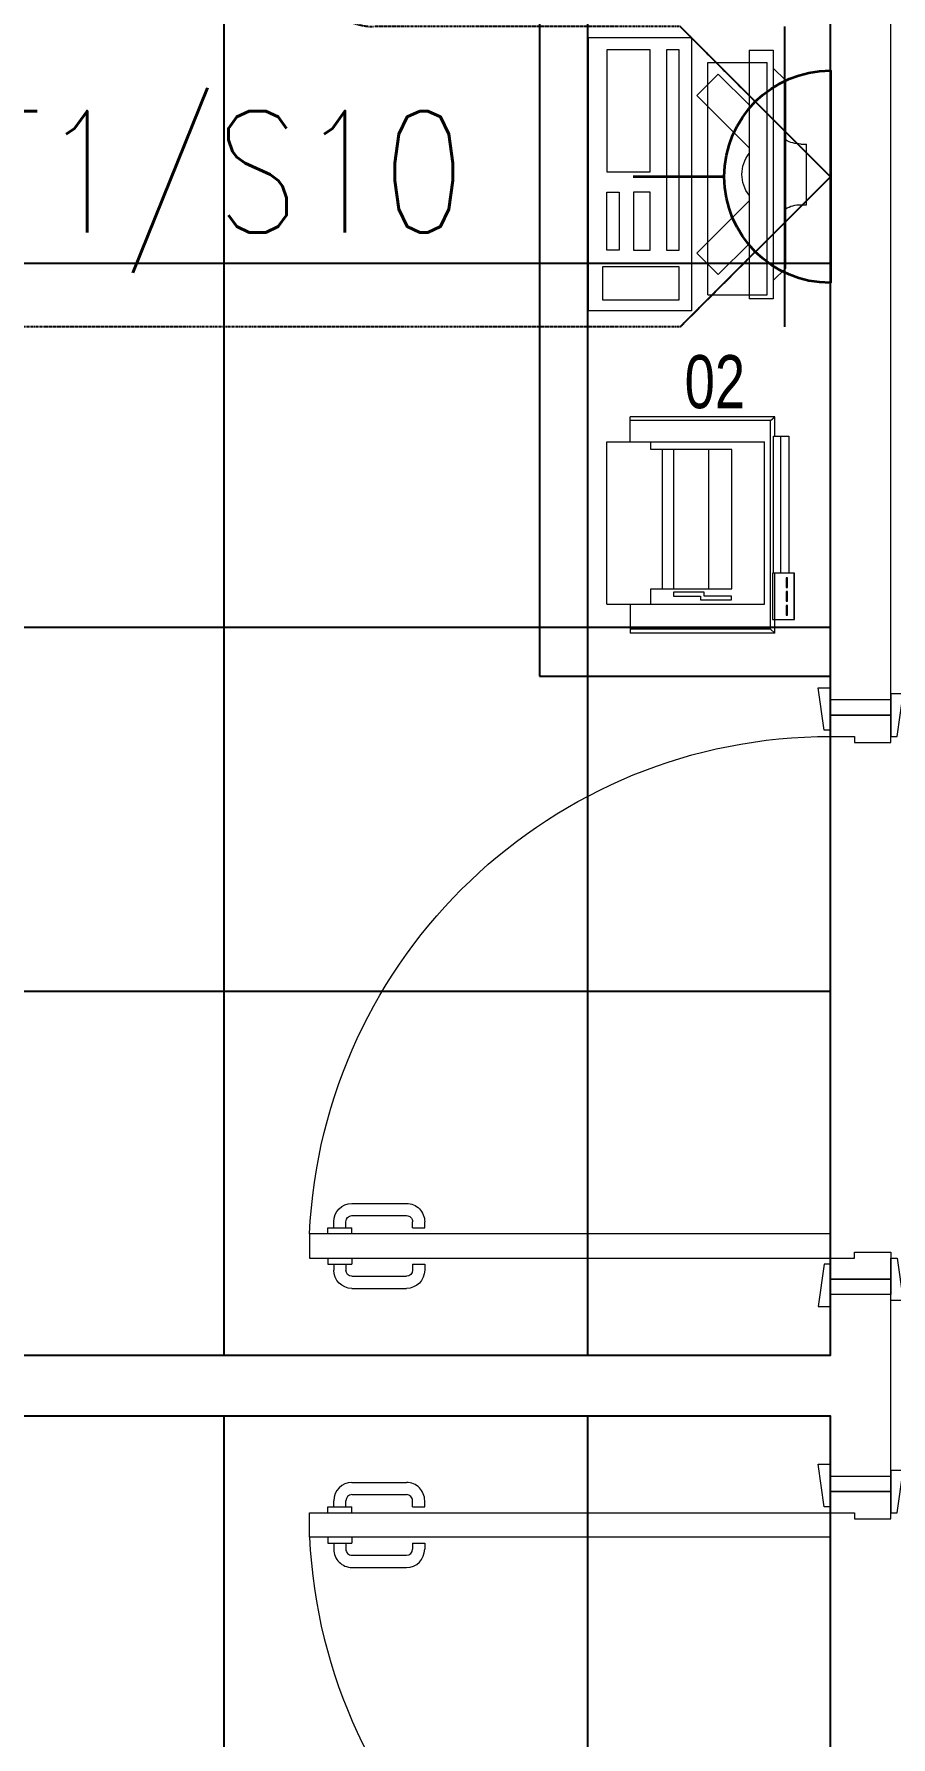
# Model space of a CAD drawing. Extents: x -12260 to 57327, y -29287 to 19916.
# Drawn here: x 21902 to 23316, y 4481 to 7288 of the extents above; entities that cross this region are included whole.
import ezdxf
from ezdxf import colors
from ezdxf.entities.mleader import LeaderData, LeaderLine
from ezdxf.enums import TextEntityAlignment as Align
from ezdxf.math import Vec2, Vec3

# ---------------------------------------------------------------- set-up
doc = ezdxf.new("R2010")
doc.units = 0
doc.header["$LTSCALE"] = 0.25
doc.linetypes.add('DASHDOT', pattern=[25.4, 12.7, -6.35, 0, -6.35])
doc.linetypes.add('HIDDEN', pattern=[9.525, 6.35, -3.175])
for name, color, linetype, lineweight in [('01-First Floor-FUR$0$72_EGR_EQP_TAG', 142, 'Continuous', 5), ('01-First Floor-FUR$0$LOADING', 253, 'Continuous', 5), ('01-First Floor-FUR$0$Walls', 251, 'Continuous', 5), ('01-First Floor-FUR$0$Wooden Joinery', 251, 'Continuous', 5), ('E-LITE-CIRC @ 100', 6, 'Continuous', 25), ('E-LITE-CLNG-CNDT', 6, 'DASHDOT', 35), ('E-LITE-EXIT-NUMB', 6, 'Continuous', 25), ('E-POWR-FLOR-CNDT', 6, 'HIDDEN', 25), ('E-POWR-WALL @ 100', 4, 'Continuous', 35)]:
    doc.layers.add(name, color=color, linetype=linetype, lineweight=lineweight)
doc.layers.add('01-First Floor-FUR$0$FALSE CEILING', color=251, linetype='Continuous')
doc.styles.add('01-First Floor-FUR$0$X3G_ENTITY_257CFD', font='swisscl.ttf', dxfattribs={"height": 200})
doc.styles.add('DC_SIMPLEX', font='SIMPLEX.shx', dxfattribs={"width": 0.7})

# ---------------------------------------------------------------- blocks, each defined once
blk = doc.blocks.new('01-First Floor-FUR$0$A$C72370EFE')
at = {"layer": '01-First Floor-FUR$0$Wooden Joinery'}
for p, q in [((-0.01, -0.04), (-0.02, -0.04)), ((-0.01, -0.03), (-0.01, -0.07)), ((0, -0.03), (-0.01, -0.03)), ((0.04, -0.03), (0.05, -0.03)), ((0.05, -0.03), (0.05, -0.07)), ((0.05, -0.04), (0.06, -0.04)), ((-0.05, -0.07), (-0.05, -0.16)), ((-0.03, -0.07), (-0.03, -0.16)), ((-0.01, -0.06), (-0.02, -0.06)), ((0, -0.07), (-0.01, -0.07)), ((0.04, -0.07), (0.05, -0.07)), ((0.05, -0.06), (0.06, -0.06)), ((0.07, -0.07), (0.07, -0.16)), ((0.09, -0.07), (0.09, -0.16)), ((-0.01, -0.17), (-0.02, -0.17)), ((-0.01, -0.19), (-0.02, -0.19)), ((-0.01, -0.17), (-0.01, -0.19)), ((0.05, -0.17), (0.06, -0.17)), ((0.05, -0.17), (0.05, -0.19)), ((0.05, -0.19), (0.06, -0.19))]:
    blk.add_line(p, q, dxfattribs=at)
for centre, radius, start, end in [((-0.02, -0.07), 0.03, 90, 180), ((0.06, -0.07), 0.03, 0, 90), ((-0.02, -0.07), 0.01, 90, 180), ((0.06, -0.07), 0.01, 0, 90), ((-0.02, -0.16), 0.03, 180, 270), ((-0.02, -0.16), 0.01, 180, 270), ((0.06, -0.16), 0.01, 270, 0), ((0.06, -0.16), 0.03, 270, 0)]:
    blk.add_arc(centre, radius, start, end, dxfattribs=at)
blk = doc.blocks.new('01-First Floor-FUR$0$A$C5DAD61B4')
at = {"layer": '01-First Floor-FUR$0$Wooden Joinery'}
for points in [[(80, 959.1), (80, 969.1), (10, 979.1), (10, 959.1)], [(940, 959.1), (940, 969.1), (1010, 979.1), (1010, 959.1)], [(70, 859.1), (70, 849.1), (0, 839.1), (0, 859.1)], [(120, 859.1), (120, 0), (80, 0), (80, 859.1)], [(950, 859.1), (950, 849.1), (1020, 839.1), (1020, 859.1)]]:
    blk.add_lwpolyline(points, close=True, dxfattribs=at)
for points in [[(45, 859.1), (45, 959.1), (20, 959.1), (20, 859.1), (45, 859.1)], [(45, 859.1), (80, 859.1), (80, 899.1), (90, 899.1), (90, 959.1), (45, 959.1), (45, 859.1)], [(975, 859.1), (940, 859.1), (940, 899.1), (930, 899.1), (930, 959.1), (975, 959.1), (975, 859.1)], [(975, 859.1), (975, 959.1), (1000, 959.1), (1000, 859.1), (975, 859.1)]]:
    blk.add_lwpolyline(points, dxfattribs=at)
blk.add_arc((80, 859.1), 860, 272.666, 0, dxfattribs=at)
at = {"layer": '01-First Floor-FUR$0$Wooden Joinery', "xscale": 999.9999999998854, "yscale": 999.9999999998854, "zscale": 999.9999999998854, "rotation": 180}
blk.add_blockref('01-First Floor-FUR$0$A$C72370EFE', (120, 0), dxfattribs=at)
blk = doc.blocks.new('01-First Floor-FUR$0$ITCWLS1-P')
at = {"layer": '01-First Floor-FUR$0$LOADING'}
for p, q in [((-0.17, 0.45), (-0.17, 0)), ((-0.17, 0.45), (0, 0.45)), ((0, 0.45), (0, 0)), ((-0.2651, 0.43, 0), (-0.3051, 0.43, 0)), ((-0.3051, 0.43, 0), (-0.3051, 0.02, 0)), ((-0.2651, 0.43, 0), (-0.2651, 0.02, 0)), ((-0.1496, 0.4305), (-0.1291, 0.4305)), ((-0.1291, 0.4305), (-0.1291, 0.4089)), ((-0.3251, 0.38, 0), (-0.3051, 0.4, 0)), ((-0.197, 0.4094), (-0.295, 0.4094)), ((-0.295, 0.0264), (-0.295, 0.4094)), ((-0.197, 0.0264), (-0.197, 0.4094)), ((-0.3251, 0.38, 0), (-0.3251, 0.07, 0)), ((-0.3503, 0.275), (-0.3596, 0.275)), ((-0.3596, 0.175), (-0.3596, 0.275)), ((-0.3503, 0.175), (-0.3596, 0.175)), ((-0.3251, 0.07, 0), (-0.3051, 0.05, 0)), ((-0.3051, 0.02, 0), (-0.2651, 0.02, 0)), ((-0.197, 0.0264), (-0.295, 0.0264)), ((-0.17, 0), (0, 0))]:
    blk.add_line(p, q, dxfattribs=at)
at = {"layer": '01-First Floor-FUR$0$LOADING', "extrusion": (2.48281e-10, 3.18408e-10, -1)}
for p, q in [((-0.2651, 0.3395), (-0.2144, 0.3902)), ((-0.1791, 0.3548), (-0.2144, 0.3902)), ((-0.2651, 0.2688), (-0.1791, 0.3548))]:
    blk.add_line(p, q, dxfattribs=at)
at = {"layer": '01-First Floor-FUR$0$LOADING', "extrusion": (2.48281e-10, -3.18408e-10, -1)}
for p, q in [((-0.2651, 0.1812), (-0.1791, 0.0952)), ((-0.2651, 0.1105), (-0.2144, 0.0598)), ((-0.1791, 0.0952), (-0.2144, 0.0598))]:
    blk.add_line(p, q, dxfattribs=at)
at = {"layer": '01-First Floor-FUR$0$LOADING'}
for points in [[(-0.1291, 0.4089), (-0.1291, 0.1), (-0.1496, 0.1), (-0.1496, 0.4305)], [(-0.1496, 0.1), (-0.1496, 0.1), (-0.1496, 0.1), (-0.1496, 0.1), (-0.1496, 0.1), (-0.1496, 0.1), (-0.1496, 0.1), (-0.1496, 0.1), (-0.1496, 0.1)], [(-0.1496, 0.1), (-0.1496, 0.1), (-0.1496, 0.1), (-0.1496, 0.1), (-0.1496, 0.1), (-0.1496, 0.1), (-0.1496, 0.1), (-0.1496, 0.1), (-0.1496, 0.1), (-0.1496, 0.1), (-0.1496, 0.1), (-0.1496, 0.1), (-0.1496, 0.1), (-0.1496, 0.1), (-0.1496, 0.1), (-0.1496, 0.1), (-0.1496, 0.1), (-0.1496, 0.1)], [(-0.1496, 0.1), (-0.1496, 0.1), (-0.1496, 0.1), (-0.1496, 0.1), (-0.1496, 0.1), (-0.1496, 0.1), (-0.1496, 0.1), (-0.1496, 0.1), (-0.1496, 0.1), (-0.1496, 0.1)], [(-0.1496, 0.1), (-0.1496, 0.1), (-0.1496, 0.1), (-0.1496, 0.1), (-0.1496, 0.1), (-0.1496, 0.1), (-0.1496, 0.1)], [(-0.1496, 0.1), (-0.1496, 0.1), (-0.1496, 0.1), (-0.1496, 0.1), (-0.1496, 0.1), (-0.1496, 0.1), (-0.1496, 0.1), (-0.1496, 0.1), (-0.1496, 0.1), (-0.1496, 0.1)], [(-0.1496, 0.1), (-0.1496, 0.1), (-0.1496, 0.1), (-0.1496, 0.1), (-0.1496, 0.1), (-0.1496, 0.1), (-0.1496, 0.1), (-0.1496, 0.1), (-0.1496, 0.1), (-0.1496, 0.1), (-0.1496, 0.1), (-0.1496, 0.1), (-0.1496, 0.1), (-0.1496, 0.1), (-0.1496, 0.1)], [(-0.1496, 0.1), (-0.1496, 0.1), (-0.1496, 0.1), (-0.1496, 0.1), (-0.1496, 0.1), (-0.1496, 0.1), (-0.1496, 0.1), (-0.1496, 0.1), (-0.1496, 0.1), (-0.1496, 0.1)], [(-0.1496, 0.1), (-0.1496, 0.1), (-0.1496, 0.1), (-0.1496, 0.1), (-0.1496, 0.1), (-0.1496, 0.1), (-0.1496, 0.1), (-0.1496, 0.1), (-0.1496, 0.1), (-0.1496, 0.1)], [(-0.1496, 0.1), (-0.1496, 0.1), (-0.1496, 0.1), (-0.1496, 0.1), (-0.1496, 0.1), (-0.1496, 0.1), (-0.1496, 0.1), (-0.1496, 0.1), (-0.1496, 0.1), (-0.1496, 0.1), (-0.1496, 0.1), (-0.1496, 0.1), (-0.1496, 0.1), (-0.1496, 0.1), (-0.1496, 0.1), (-0.1496, 0.1), (-0.1496, 0.1), (-0.1496, 0.1), (-0.1496, 0.1), (-0.1496, 0.1), (-0.1496, 0.1), (-0.1496, 0.1), (-0.1496, 0.1), (-0.1496, 0.1), (-0.1496, 0.1), (-0.1496, 0.1), (-0.1496, 0.1), (-0.1496, 0.1), (-0.1496, 0.1), (-0.1496, 0.1), (-0.1496, 0.1), (-0.1496, 0.1), (-0.1496, 0.1), (-0.1496, 0.1), (-0.1496, 0.1), (-0.1496, 0.1), (-0.1496, 0.1), (-0.1496, 0.1), (-0.1496, 0.1), (-0.1496, 0.1), (-0.1496, 0.1), (-0.1496, 0.1), (-0.1496, 0.1), (-0.1496, 0.1), (-0.1496, 0.1), (-0.1496, 0.1), (-0.1496, 0.1), (-0.1496, 0.1), (-0.1496, 0.1), (-0.1496, 0.1), (-0.1496, 0.1), (-0.1496, 0.1), (-0.1496, 0.1), (-0.1496, 0.1)], [(-0.1496, 0.1), (-0.1496, 0.1), (-0.1496, 0.1), (-0.1496, 0.1), (-0.1496, 0.1), (-0.1496, 0.1), (-0.1496, 0.1), (-0.1496, 0.1), (-0.1496, 0.1), (-0.1496, 0.1), (-0.1496, 0.1), (-0.1496, 0.1), (-0.1496, 0.1), (-0.1496, 0.1), (-0.1496, 0.1), (-0.1496, 0.1), (-0.1496, 0.1), (-0.1496, 0.1), (-0.1496, 0.1), (-0.1496, 0.1), (-0.1496, 0.1), (-0.1496, 0.1), (-0.1496, 0.1), (-0.1496, 0.1), (-0.1496, 0.1), (-0.1496, 0.1), (-0.1496, 0.1), (-0.1496, 0.1), (-0.1496, 0.1), (-0.1496, 0.1), (-0.1496, 0.1), (-0.1496, 0.1), (-0.1496, 0.1), (-0.1496, 0.1), (-0.1496, 0.1), (-0.1496, 0.1), (-0.1496, 0.1), (-0.1496, 0.1), (-0.1496, 0.1), (-0.1496, 0.1), (-0.1496, 0.1), (-0.1496, 0.1), (-0.1496, 0.1), (-0.1496, 0.1), (-0.1496, 0.1), (-0.1496, 0.1), (-0.1496, 0.1), (-0.1496, 0.1), (-0.1496, 0.1), (-0.1496, 0.1), (-0.1496, 0.1), (-0.1496, 0.1), (-0.1496, 0.1), (-0.1496, 0.1), (-0.1496, 0.1), (-0.1496, 0.1), (-0.1496, 0.1), (-0.1496, 0.1), (-0.1496, 0.1), (-0.1496, 0.1), (-0.1496, 0.1), (-0.1496, 0.1), (-0.1496, 0.1), (-0.1496, 0.1), (-0.1496, 0.1), (-0.1496, 0.1), (-0.1496, 0.1), (-0.1496, 0.1), (-0.1496, 0.1), (-0.1496, 0.1), (-0.1496, 0.1), (-0.1496, 0.1), (-0.1496, 0.1), (-0.1496, 0.1), (-0.1496, 0.1), (-0.1496, 0.1), (-0.1496, 0.1), (-0.1496, 0.1), (-0.1496, 0.1), (-0.1496, 0.1), (-0.1496, 0.1), (-0.1496, 0.1), (-0.1496, 0.1), (-0.1496, 0.1), (-0.1496, 0.1), (-0.1496, 0.1), (-0.1496, 0.1), (-0.1496, 0.1), (-0.1496, 0.1)], [(-0.1496, 0.1), (-0.1496, 0.1), (-0.1496, 0.1), (-0.1496, 0.1), (-0.1496, 0.1), (-0.1496, 0.1), (-0.1496, 0.1), (-0.1496, 0.1), (-0.1496, 0.1), (-0.1496, 0.1), (-0.1496, 0.1), (-0.1496, 0.1)], [(-0.1496, 0.1), (-0.1496, 0.1), (-0.1496, 0.1), (-0.1496, 0.1), (-0.1496, 0.1), (-0.1496, 0.1), (-0.1496, 0.1)], [(-0.1496, 0.1), (-0.1496, 0.1), (-0.1496, 0.1), (-0.1496, 0.1), (-0.1496, 0.1), (-0.1496, 0.1), (-0.1496, 0.1), (-0.1496, 0.1), (-0.1496, 0.1), (-0.1496, 0.1), (-0.1496, 0.1), (-0.1496, 0.1), (-0.1496, 0.1), (-0.1496, 0.1), (-0.1496, 0.1), (-0.1496, 0.1), (-0.1496, 0.1)], [(-0.1496, 0.1), (-0.1496, 0.1), (-0.1496, 0.1), (-0.1496, 0.1), (-0.1496, 0.1), (-0.1496, 0.1), (-0.1496, 0.1), (-0.1496, 0.1), (-0.1496, 0.1), (-0.1496, 0.1), (-0.1496, 0.1), (-0.1496, 0.1), (-0.1496, 0.1), (-0.1496, 0.1), (-0.1496, 0.1), (-0.1496, 0.1), (-0.1496, 0.1), (-0.1496, 0.1), (-0.1496, 0.1), (-0.1496, 0.1), (-0.1496, 0.1), (-0.1496, 0.1), (-0.1496, 0.1), (-0.1496, 0.1), (-0.1496, 0.1), (-0.1496, 0.1), (-0.1496, 0.1), (-0.1496, 0.1), (-0.1496, 0.1), (-0.1496, 0.1), (-0.1496, 0.1), (-0.1496, 0.1), (-0.1496, 0.1), (-0.1496, 0.1), (-0.1496, 0.1), (-0.1496, 0.1), (-0.1496, 0.1), (-0.1496, 0.1), (-0.1496, 0.1), (-0.1496, 0.1), (-0.1496, 0.1), (-0.1496, 0.1), (-0.1496, 0.1), (-0.1496, 0.1), (-0.1496, 0.1), (-0.1496, 0.1), (-0.1496, 0.1), (-0.1496, 0.1), (-0.1496, 0.1), (-0.1496, 0.1), (-0.1496, 0.1), (-0.1496, 0.1), (-0.1496, 0.1), (-0.1496, 0.1), (-0.1496, 0.1), (-0.1496, 0.1), (-0.1496, 0.1), (-0.1496, 0.1), (-0.1496, 0.1), (-0.1496, 0.1), (-0.1496, 0.1), (-0.1496, 0.1), (-0.1496, 0.1), (-0.1496, 0.1), (-0.1496, 0.1), (-0.1496, 0.1), (-0.1496, 0.1), (-0.1496, 0.1), (-0.1496, 0.1), (-0.1496, 0.1), (-0.1496, 0.1), (-0.1496, 0.1), (-0.1496, 0.1), (-0.1496, 0.1), (-0.1496, 0.1), (-0.1496, 0.1), (-0.1496, 0.1), (-0.1496, 0.1), (-0.1496, 0.1), (-0.1496, 0.1), (-0.1496, 0.1), (-0.1496, 0.1), (-0.1496, 0.1), (-0.1496, 0.1), (-0.1496, 0.1), (-0.1496, 0.1), (-0.1496, 0.1), (-0.1496, 0.1), (-0.1496, 0.1), (-0.1496, 0.1), (-0.1496, 0.1), (-0.1496, 0.1), (-0.1496, 0.1), (-0.1496, 0.1), (-0.1496, 0.1), (-0.1496, 0.1), (-0.1496, 0.1), (-0.1496, 0.1), (-0.1496, 0.1), (-0.1496, 0.1), (-0.1496, 0.1), (-0.1496, 0.1), (-0.1496, 0.1), (-0.1496, 0.1), (-0.1496, 0.1), (-0.1496, 0.1), (-0.1496, 0.1), (-0.1496, 0.1), (-0.1496, 0.1), (-0.1496, 0.1), (-0.1496, 0.1)], [(-0.1496, 0.1), (-0.1496, 0.1), (-0.1496, 0.1), (-0.1496, 0.1), (-0.1496, 0.1), (-0.1496, 0.1), (-0.1496, 0.1), (-0.1496, 0.1)]]:
    blk.add_lwpolyline(points, dxfattribs=at)
for points in [[(-0.1019, 0.4305), (-0.0304, 0.4305), (-0.0304, 0.2294), (-0.1019, 0.2294)], [(-0.1019, 0.1954), (-0.0747, 0.1954), (-0.0747, 0.1), (-0.1019, 0.1)], [(-0.0304, 0.1954), (-0.0508, 0.1954), (-0.0508, 0.1), (-0.0304, 0.1)], [(-0.1496, 0.1), (-0.1496, 0.1), (-0.1496, 0.1), (-0.1496, 0.1), (-0.1496, 0.1), (-0.1496, 0.1), (-0.1496, 0.1), (-0.1496, 0.1), (-0.1496, 0.1), (-0.1496, 0.1), (-0.1496, 0.1), (-0.1496, 0.1), (-0.1496, 0.1), (-0.1496, 0.1), (-0.1496, 0.1), (-0.1496, 0.1), (-0.1496, 0.1), (-0.1496, 0.1), (-0.1496, 0.1), (-0.1496, 0.1), (-0.1496, 0.1), (-0.1496, 0.1), (-0.1496, 0.1), (-0.1496, 0.1), (-0.1496, 0.1), (-0.1496, 0.1), (-0.1496, 0.1), (-0.1496, 0.1), (-0.1496, 0.1), (-0.1496, 0.1), (-0.1496, 0.1), (-0.1496, 0.1), (-0.1496, 0.1), (-0.1496, 0.1), (-0.1496, 0.1), (-0.1496, 0.1), (-0.1496, 0.1), (-0.1496, 0.1), (-0.1496, 0.1), (-0.1496, 0.1), (-0.1496, 0.1), (-0.1496, 0.1), (-0.1496, 0.1), (-0.1496, 0.1), (-0.1496, 0.1), (-0.1496, 0.1), (-0.1496, 0.1), (-0.1496, 0.1), (-0.1496, 0.1), (-0.1496, 0.1), (-0.1496, 0.1), (-0.1496, 0.1), (-0.1496, 0.1), (-0.1496, 0.1), (-0.1496, 0.1), (-0.1496, 0.1), (-0.1496, 0.1), (-0.1496, 0.1), (-0.1496, 0.1), (-0.1496, 0.1), (-0.1496, 0.1), (-0.1496, 0.1), (-0.1496, 0.1), (-0.1496, 0.1), (-0.1496, 0.1), (-0.1496, 0.1), (-0.1496, 0.1), (-0.1496, 0.1), (-0.1496, 0.1), (-0.1496, 0.1), (-0.1496, 0.1), (-0.1496, 0.1), (-0.1496, 0.1), (-0.1496, 0.1), (-0.1496, 0.1), (-0.1496, 0.1), (-0.1496, 0.1), (-0.1496, 0.1), (-0.1496, 0.1), (-0.1496, 0.1), (-0.1496, 0.1), (-0.1496, 0.1), (-0.1496, 0.1), (-0.1496, 0.1), (-0.1496, 0.1), (-0.1496, 0.1), (-0.1496, 0.1), (-0.1496, 0.1), (-0.1496, 0.1), (-0.1496, 0.1), (-0.1496, 0.1), (-0.1496, 0.1), (-0.1496, 0.1), (-0.1496, 0.1), (-0.1496, 0.1), (-0.1496, 0.1), (-0.1496, 0.1), (-0.1496, 0.1), (-0.1496, 0.1), (-0.1496, 0.1), (-0.1496, 0.1), (-0.1496, 0.1), (-0.1496, 0.1), (-0.1496, 0.1), (-0.1496, 0.1), (-0.1496, 0.1), (-0.1496, 0.1), (-0.1496, 0.1), (-0.1496, 0.1), (-0.1496, 0.1), (-0.1496, 0.1), (-0.1496, 0.1), (-0.1496, 0.1), (-0.1496, 0.1), (-0.1496, 0.1), (-0.1496, 0.1), (-0.1496, 0.1), (-0.1496, 0.1), (-0.1496, 0.1), (-0.1496, 0.1), (-0.1496, 0.1), (-0.1496, 0.1), (-0.1496, 0.1), (-0.1496, 0.1), (-0.1496, 0.1), (-0.1496, 0.1), (-0.1496, 0.1), (-0.1496, 0.1), (-0.1496, 0.1), (-0.1496, 0.1), (-0.1496, 0.1), (-0.1496, 0.1), (-0.1496, 0.1), (-0.1496, 0.1), (-0.1496, 0.1), (-0.1496, 0.1), (-0.1496, 0.1), (-0.1496, 0.1), (-0.1496, 0.1), (-0.1496, 0.1), (-0.1496, 0.1), (-0.1496, 0.1), (-0.1496, 0.1), (-0.1496, 0.1), (-0.1496, 0.1), (-0.1496, 0.1), (-0.1496, 0.1), (-0.1496, 0.1), (-0.1496, 0.1), (-0.1496, 0.1), (-0.1496, 0.1), (-0.1496, 0.1), (-0.1496, 0.1), (-0.1496, 0.1), (-0.1496, 0.1), (-0.1496, 0.1), (-0.1496, 0.1), (-0.1496, 0.1), (-0.1496, 0.1), (-0.1496, 0.1), (-0.1496, 0.1), (-0.1496, 0.1), (-0.1496, 0.1), (-0.1496, 0.1), (-0.1496, 0.1), (-0.1496, 0.1), (-0.1496, 0.1), (-0.1496, 0.1), (-0.1496, 0.1), (-0.1496, 0.1), (-0.1496, 0.1), (-0.1496, 0.1), (-0.1496, 0.1), (-0.1496, 0.1), (-0.1496, 0.1), (-0.1496, 0.1), (-0.1496, 0.1), (-0.1496, 0.1), (-0.1496, 0.1), (-0.1496, 0.1), (-0.1496, 0.1), (-0.1496, 0.1), (-0.1496, 0.1), (-0.1496, 0.1), (-0.1496, 0.1), (-0.1496, 0.1), (-0.1496, 0.1), (-0.1496, 0.1), (-0.1496, 0.1), (-0.1496, 0.1), (-0.1496, 0.1), (-0.1496, 0.1), (-0.1496, 0.1), (-0.1496, 0.1), (-0.1496, 0.1), (-0.1496, 0.1), (-0.1496, 0.1), (-0.1496, 0.1), (-0.1496, 0.1), (-0.1496, 0.1), (-0.1496, 0.1), (-0.1496, 0.1), (-0.1496, 0.1), (-0.1496, 0.1), (-0.1496, 0.1), (-0.1496, 0.1), (-0.1496, 0.1), (-0.1496, 0.1), (-0.1496, 0.1), (-0.1496, 0.1), (-0.1496, 0.1), (-0.1496, 0.1), (-0.1496, 0.1), (-0.1496, 0.1), (-0.1496, 0.1), (-0.1496, 0.1), (-0.1496, 0.1), (-0.1496, 0.1), (-0.1496, 0.1), (-0.1496, 0.1), (-0.1496, 0.1), (-0.1496, 0.1), (-0.1496, 0.1), (-0.1496, 0.1), (-0.1496, 0.1), (-0.1496, 0.1), (-0.1496, 0.1), (-0.1496, 0.1), (-0.1496, 0.1), (-0.1496, 0.1), (-0.1496, 0.1), (-0.1496, 0.1), (-0.1496, 0.1), (-0.1496, 0.1), (-0.1496, 0.1), (-0.1496, 0.1), (-0.1496, 0.1), (-0.1496, 0.1), (-0.1496, 0.1), (-0.1496, 0.1), (-0.1496, 0.1), (-0.1496, 0.1), (-0.1496, 0.1), (-0.1496, 0.1), (-0.1496, 0.1), (-0.1496, 0.1), (-0.1496, 0.1), (-0.1496, 0.1), (-0.1496, 0.1), (-0.1496, 0.1), (-0.1496, 0.1), (-0.1496, 0.1), (-0.1496, 0.1), (-0.1496, 0.1), (-0.1496, 0.1), (-0.1496, 0.1), (-0.1496, 0.1), (-0.1496, 0.1), (-0.1496, 0.1), (-0.1496, 0.1), (-0.1496, 0.1), (-0.1496, 0.1), (-0.1496, 0.1), (-0.1496, 0.1), (-0.1496, 0.1), (-0.1496, 0.1), (-0.1496, 0.1), (-0.1496, 0.1), (-0.1496, 0.1), (-0.1496, 0.1), (-0.1496, 0.1), (-0.1496, 0.1), (-0.1496, 0.1), (-0.1496, 0.1), (-0.1496, 0.1), (-0.1496, 0.1), (-0.1496, 0.1)], [(-0.1496, 0.1), (-0.1496, 0.1), (-0.1496, 0.1), (-0.1496, 0.1), (-0.1496, 0.1), (-0.1496, 0.1), (-0.1496, 0.1), (-0.1496, 0.1), (-0.1496, 0.1), (-0.1496, 0.1), (-0.1496, 0.1), (-0.1496, 0.1), (-0.1496, 0.1), (-0.1496, 0.1), (-0.1496, 0.1), (-0.1496, 0.1), (-0.1496, 0.1), (-0.1496, 0.1), (-0.1496, 0.1), (-0.1496, 0.1), (-0.1496, 0.1), (-0.1496, 0.1), (-0.1496, 0.1), (-0.1496, 0.1), (-0.1496, 0.1), (-0.1496, 0.1), (-0.1496, 0.1), (-0.1496, 0.1), (-0.1496, 0.1), (-0.1496, 0.1), (-0.1496, 0.1), (-0.1496, 0.1), (-0.1496, 0.1), (-0.1496, 0.1), (-0.1496, 0.1), (-0.1496, 0.1), (-0.1496, 0.1), (-0.1496, 0.1), (-0.1496, 0.1), (-0.1496, 0.1), (-0.1496, 0.1), (-0.1496, 0.1), (-0.1496, 0.1), (-0.1496, 0.1), (-0.1496, 0.1), (-0.1496, 0.1), (-0.1496, 0.1), (-0.1496, 0.1), (-0.1496, 0.1), (-0.1496, 0.1), (-0.1496, 0.1), (-0.1496, 0.1), (-0.1496, 0.1), (-0.1496, 0.1), (-0.1496, 0.1), (-0.1496, 0.1), (-0.1496, 0.1), (-0.1496, 0.1), (-0.1496, 0.1), (-0.1496, 0.1), (-0.1496, 0.1), (-0.1496, 0.1), (-0.1496, 0.1), (-0.1496, 0.1), (-0.1496, 0.1), (-0.1496, 0.1), (-0.1496, 0.1), (-0.1496, 0.1), (-0.1496, 0.1), (-0.1496, 0.1), (-0.1496, 0.1), (-0.1496, 0.1), (-0.1496, 0.1), (-0.1496, 0.1), (-0.1496, 0.1), (-0.1496, 0.1), (-0.1496, 0.1), (-0.1496, 0.1), (-0.1496, 0.1), (-0.1496, 0.1), (-0.1496, 0.1), (-0.1496, 0.1), (-0.1496, 0.1), (-0.1496, 0.1), (-0.1496, 0.1), (-0.1496, 0.1), (-0.1496, 0.1), (-0.1496, 0.1), (-0.1496, 0.1), (-0.1496, 0.1), (-0.1496, 0.1), (-0.1496, 0.1), (-0.1496, 0.1), (-0.1496, 0.1), (-0.1496, 0.1), (-0.1496, 0.1), (-0.1496, 0.1), (-0.1496, 0.1), (-0.1496, 0.1), (-0.1496, 0.1), (-0.1496, 0.1), (-0.1496, 0.1), (-0.1496, 0.1), (-0.1496, 0.1), (-0.1496, 0.1), (-0.1496, 0.1), (-0.1496, 0.1), (-0.1496, 0.1), (-0.1496, 0.1), (-0.1496, 0.1), (-0.1496, 0.1), (-0.1496, 0.1), (-0.1496, 0.1), (-0.1496, 0.1), (-0.1496, 0.1), (-0.1496, 0.1), (-0.1496, 0.1), (-0.1496, 0.1), (-0.1496, 0.1), (-0.1496, 0.1), (-0.1496, 0.1), (-0.1496, 0.1), (-0.1496, 0.1), (-0.1496, 0.1), (-0.1496, 0.1), (-0.1496, 0.1), (-0.1496, 0.1), (-0.1496, 0.1), (-0.1496, 0.1), (-0.1496, 0.1), (-0.1496, 0.1), (-0.1496, 0.1), (-0.1496, 0.1), (-0.1496, 0.1), (-0.1496, 0.1), (-0.1496, 0.1), (-0.1496, 0.1), (-0.1496, 0.1), (-0.1496, 0.1), (-0.1496, 0.1), (-0.1496, 0.1), (-0.1496, 0.1), (-0.1496, 0.1), (-0.1496, 0.1), (-0.1496, 0.1), (-0.1496, 0.1), (-0.1496, 0.1), (-0.1496, 0.1), (-0.1496, 0.1), (-0.1496, 0.1), (-0.1496, 0.1), (-0.1496, 0.1), (-0.1496, 0.1), (-0.1496, 0.1), (-0.1496, 0.1), (-0.1496, 0.1), (-0.1496, 0.1), (-0.1496, 0.1), (-0.1496, 0.1), (-0.1496, 0.1), (-0.1496, 0.1), (-0.1496, 0.1), (-0.1496, 0.1), (-0.1496, 0.1), (-0.1496, 0.1), (-0.1496, 0.1), (-0.1496, 0.1), (-0.1496, 0.1), (-0.1496, 0.1), (-0.1496, 0.1), (-0.1496, 0.1), (-0.1496, 0.1), (-0.1496, 0.1), (-0.1496, 0.1), (-0.1496, 0.1), (-0.1496, 0.1), (-0.1496, 0.1), (-0.1496, 0.1), (-0.1496, 0.1), (-0.1496, 0.1), (-0.1496, 0.1), (-0.1496, 0.1), (-0.1496, 0.1), (-0.1496, 0.1), (-0.1496, 0.1), (-0.1496, 0.1), (-0.1496, 0.1), (-0.1496, 0.1), (-0.1496, 0.1), (-0.1496, 0.1), (-0.1496, 0.1), (-0.1496, 0.1), (-0.1496, 0.1), (-0.1496, 0.1), (-0.1496, 0.1), (-0.1496, 0.1), (-0.1496, 0.1), (-0.1496, 0.1), (-0.1496, 0.1), (-0.1496, 0.1), (-0.1496, 0.1), (-0.1496, 0.1), (-0.1496, 0.1), (-0.1496, 0.1), (-0.1496, 0.1), (-0.1496, 0.1), (-0.1496, 0.1), (-0.1496, 0.1), (-0.1496, 0.1), (-0.1496, 0.1), (-0.1496, 0.1), (-0.1496, 0.1), (-0.1496, 0.1), (-0.1496, 0.1)], [(-0.1496, 0.1), (-0.1496, 0.1), (-0.1496, 0.1), (-0.1496, 0.1), (-0.1496, 0.1), (-0.1496, 0.1), (-0.1496, 0.1), (-0.1496, 0.1), (-0.1496, 0.1), (-0.1496, 0.1), (-0.1496, 0.1), (-0.1496, 0.1), (-0.1496, 0.1), (-0.1496, 0.1), (-0.1496, 0.1), (-0.1496, 0.1), (-0.1496, 0.1), (-0.1496, 0.1), (-0.1496, 0.1), (-0.1496, 0.1), (-0.1496, 0.1), (-0.1496, 0.1), (-0.1496, 0.1), (-0.1496, 0.1), (-0.1496, 0.1), (-0.1496, 0.1), (-0.1496, 0.1), (-0.1496, 0.1), (-0.1496, 0.1), (-0.1496, 0.1), (-0.1496, 0.1), (-0.1496, 0.1), (-0.1496, 0.1), (-0.1496, 0.1), (-0.1496, 0.1), (-0.1496, 0.1), (-0.1496, 0.1), (-0.1496, 0.1), (-0.1496, 0.1), (-0.1496, 0.1), (-0.1496, 0.1), (-0.1496, 0.1), (-0.1496, 0.1), (-0.1496, 0.1), (-0.1496, 0.1), (-0.1496, 0.1), (-0.1496, 0.1), (-0.1496, 0.1), (-0.1496, 0.1), (-0.1496, 0.1), (-0.1496, 0.1), (-0.1496, 0.1), (-0.1496, 0.1), (-0.1496, 0.1), (-0.1496, 0.1), (-0.1496, 0.1), (-0.1496, 0.1), (-0.1496, 0.1), (-0.1496, 0.1), (-0.1496, 0.1), (-0.1496, 0.1), (-0.1496, 0.1), (-0.1496, 0.1), (-0.1496, 0.1), (-0.1496, 0.1), (-0.1496, 0.1), (-0.1496, 0.1), (-0.1496, 0.1), (-0.1496, 0.1), (-0.1496, 0.1), (-0.1496, 0.1), (-0.1496, 0.1), (-0.1496, 0.1), (-0.1496, 0.1), (-0.1496, 0.1), (-0.1496, 0.1), (-0.1496, 0.1), (-0.1496, 0.1), (-0.1496, 0.1), (-0.1496, 0.1), (-0.1496, 0.1), (-0.1496, 0.1), (-0.1496, 0.1), (-0.1496, 0.1), (-0.1496, 0.1), (-0.1496, 0.1), (-0.1496, 0.1), (-0.1496, 0.1), (-0.1496, 0.1), (-0.1496, 0.1), (-0.1496, 0.1), (-0.1496, 0.1), (-0.1496, 0.1), (-0.1496, 0.1), (-0.1496, 0.1), (-0.1496, 0.1), (-0.1496, 0.1), (-0.1496, 0.1), (-0.1496, 0.1), (-0.1496, 0.1), (-0.1496, 0.1), (-0.1496, 0.1), (-0.1496, 0.1), (-0.1496, 0.1), (-0.1496, 0.1), (-0.1496, 0.1), (-0.1496, 0.1), (-0.1496, 0.1), (-0.1496, 0.1), (-0.1496, 0.1), (-0.1496, 0.1), (-0.1496, 0.1), (-0.1496, 0.1), (-0.1496, 0.1), (-0.1496, 0.1), (-0.1496, 0.1), (-0.1496, 0.1), (-0.1496, 0.1), (-0.1496, 0.1), (-0.1496, 0.1), (-0.1496, 0.1), (-0.1496, 0.1), (-0.1496, 0.1), (-0.1496, 0.1), (-0.1496, 0.1), (-0.1496, 0.1), (-0.1496, 0.1), (-0.1496, 0.1), (-0.1496, 0.1), (-0.1496, 0.1), (-0.1496, 0.1), (-0.1496, 0.1), (-0.1496, 0.1), (-0.1496, 0.1), (-0.1496, 0.1), (-0.1496, 0.1), (-0.1496, 0.1), (-0.1496, 0.1), (-0.1496, 0.1), (-0.1496, 0.1), (-0.1496, 0.1), (-0.1496, 0.1), (-0.1496, 0.1), (-0.1496, 0.1), (-0.1496, 0.1), (-0.1496, 0.1), (-0.1496, 0.1), (-0.1496, 0.1), (-0.1496, 0.1), (-0.1496, 0.1), (-0.1496, 0.1), (-0.1496, 0.1), (-0.1496, 0.1), (-0.1496, 0.1), (-0.1496, 0.1), (-0.1496, 0.1), (-0.1496, 0.1), (-0.1496, 0.1), (-0.1496, 0.1), (-0.1496, 0.1), (-0.1496, 0.1), (-0.1496, 0.1), (-0.1496, 0.1), (-0.1496, 0.1), (-0.1496, 0.1), (-0.1496, 0.1), (-0.1496, 0.1), (-0.1496, 0.1), (-0.1496, 0.1), (-0.1496, 0.1), (-0.1496, 0.1), (-0.1496, 0.1), (-0.1496, 0.1), (-0.1496, 0.1), (-0.1496, 0.1), (-0.1496, 0.1), (-0.1496, 0.1), (-0.1496, 0.1), (-0.1496, 0.1), (-0.1496, 0.1), (-0.1496, 0.1), (-0.1496, 0.1), (-0.1496, 0.1), (-0.1496, 0.1), (-0.1496, 0.1), (-0.1496, 0.1), (-0.1496, 0.1), (-0.1496, 0.1), (-0.1496, 0.1), (-0.1496, 0.1), (-0.1496, 0.1), (-0.1496, 0.1), (-0.1496, 0.1), (-0.1496, 0.1), (-0.1496, 0.1), (-0.1496, 0.1), (-0.1496, 0.1), (-0.1496, 0.1), (-0.1496, 0.1), (-0.1496, 0.1), (-0.1496, 0.1), (-0.1496, 0.1), (-0.1496, 0.1), (-0.1496, 0.1), (-0.1496, 0.1), (-0.1496, 0.1), (-0.1496, 0.1), (-0.1496, 0.1), (-0.1496, 0.1), (-0.1496, 0.1), (-0.1496, 0.1), (-0.1496, 0.1), (-0.1496, 0.1), (-0.1496, 0.1), (-0.1496, 0.1), (-0.1496, 0.1), (-0.1496, 0.1), (-0.1496, 0.1), (-0.1496, 0.1)], [(-0.1496, 0.0727), (-0.0236, 0.0727), (-0.0236, 0.0182), (-0.1496, 0.0182)]]:
    blk.add_lwpolyline(points, close=True, dxfattribs=at)
for centre, radius, start, end in [((-0.3503, 0.325), 0.05, 270, 300.3093), ((-0.3089, 0.225), 0.0556, 321.9431, 38.0569), ((-0.3503, 0.125), 0.05, 59.6907, 90)]:
    blk.add_arc(centre, radius, start, end, dxfattribs=at)
blk = doc.blocks.new('01-First Floor-FUR$0$ITPPLT2C-P')
at = {"color": 0}
for p, q in [((0.0229, 0.0318), (0.2618, 0.0318)), ((0.0304, 0.0256), (0.0229, 0.0318)), ((0.0229, 0), (0.0229, 0.0318)), ((0.2618, -0.0096), (0.2618, 0.0318)), ((0, 0), (0, -0.2262)), ((0.0252, 0), (0, 0)), ((0.0139, 0), (0.0139, -0.2262)), ((0.0252, 0), (0.0139, 0)), ((0.0252, -0.2262), (0.0252, 0)), ((0.0304, -0.3182), (0.0304, 0.0256)), ((0.0304, 0.0256), (0.2618, 0.0256)), ((0.0401, -0.2769), (0.0401, -0.0096)), ((0.3, -0.0096), (0.0401, -0.0096)), ((0.0939, -0.2515), (0.0939, -0.0222)), ((0.0939, -0.0222), (0.2274, -0.0222)), ((0.1321, -0.2515), (0.1321, -0.0222)), ((0.1894, -0.2515), (0.1894, -0.0222)), ((0.2082, -0.2515), (0.2082, -0.0222)), ((0.2274, -0.0222), (0.2274, -0.0096)), ((0.3, -0.2769), (0.3, -0.0096)), ((-0.0091, -0.2262), (0.0267, -0.2262)), ((-0.0091, -0.3023), (-0.0091, -0.2262)), ((-0.0087, -0.2262), (0.0236, -0.2262)), ((-0.0087, -0.3023), (-0.0087, -0.2262)), ((0, -0.2262), (0.0252, -0.2262)), ((0.0023, -0.2495), (0.0023, -0.2334)), ((0.0023, -0.2334), (0.0045, -0.2334)), ((0.0045, -0.2495), (0.0023, -0.2495)), ((0.0045, -0.2334), (0.0045, -0.2495)), ((0.0139, -0.2262), (0.0252, -0.2262)), ((0.0236, -0.2262), (0.0236, -0.3023)), ((0.0267, -0.2262), (0.0267, -0.3023)), ((0.2274, -0.2515), (0.0939, -0.2515)), ((0.2274, -0.2769), (0.2274, -0.2515)), ((0.0023, -0.2721), (0.0023, -0.2562)), ((0.0023, -0.2562), (0.0045, -0.2562)), ((0.0045, -0.2721), (0.0023, -0.2721)), ((0.0023, -0.295), (0.0023, -0.2793)), ((0.0023, -0.2793), (0.0045, -0.2793)), ((0.0045, -0.2562), (0.0045, -0.2721)), ((0.0045, -0.2793), (0.0045, -0.295)), ((0.3, -0.2769), (0.0401, -0.2769)), ((0.0947, -0.2701), (0.0947, -0.2641)), ((0.0947, -0.2641), (0.1395, -0.2641)), ((0.1457, -0.2701), (0.0947, -0.2701)), ((0.1395, -0.2575), (0.19, -0.2575)), ((0.1395, -0.2641), (0.1395, -0.2575)), ((0.19, -0.2641), (0.1457, -0.2641)), ((0.1457, -0.2641), (0.1457, -0.2701)), ((0.19, -0.2575), (0.19, -0.2641)), ((0.2618, -0.2769), (0.2618, -0.3246)), ((0.0267, -0.3023), (-0.0091, -0.3023)), ((0.0236, -0.3023), (-0.0087, -0.3023)), ((0.0045, -0.295), (0.0023, -0.295)), ((0.0229, -0.3246), (0.0229, -0.3023)), ((0.0304, -0.3182), (0.0229, -0.3246)), ((0.0229, -0.3246), (0.2618, -0.3246)), ((0.0304, -0.3182), (0.2618, -0.3182))]:
    blk.add_line(p, q, dxfattribs=at)
blk = doc.blocks.new('01-First Floor-FUR')
at = {"layer": '01-First Floor-FUR$0$FALSE CEILING', "linetype": 'Continuous'}
for p, q in [((22215.6, 5110), (22215.6, 8610)), ((22815.6, 5110), (22815.6, 8610)), ((19215.6, 6910), (23215.6, 6910)), ((19215.6, 6310), (23215.6, 6310)), ((19215.6, 5710), (23215.6, 5710)), ((22215.6, 1447.6), (22215.6, 5010)), ((22815.6, 1447.6), (22815.6, 5010))]:
    blk.add_line(p, q, dxfattribs=at)
at = {"layer": '01-First Floor-FUR$0$FALSE CEILING'}
for p, q in [((22735.6, 8130, -0.1), (22735.6, 6229.1, -0.1)), ((22735.6, 6229.1, -0.1), (23215.6, 6229.1, -0.1))]:
    blk.add_line(p, q, dxfattribs=at)
blk.add_lwpolyline([(19215.6, 5110), (23215.6, 5110), (23215.6, 8610), (19215.6, 8610)], close=True, dxfattribs=at)
at = {"layer": '01-First Floor-FUR$0$FALSE CEILING', "elevation": 0}
blk.add_lwpolyline([(23215.5, 1447.6), (19215.6, 1447.6), (19215.6, 5010), (23215.5, 5010)], close=True, dxfattribs=at)
at = {"layer": '01-First Floor-FUR$0$LOADING'}
for p, q in [((22735.6, 8130, -0.1), (22735.6, 6229.1, -0.1)), ((22735.6, 6229.1, -0.1), (23215.6, 6229.1, -0.1))]:
    blk.add_line(p, q, dxfattribs=at)
at = {"layer": '01-First Floor-FUR$0$Walls'}
for p, q in [((23215.6, 6150), (23215.6, 8610)), ((23315.6, 6150), (23315.6, 8610)), ((23315.6, 6190), (23215.6, 6190)), ((23215.6, 5110), (23215.6, 5210)), ((23315.6, 5210), (23215.6, 5210)), ((23315.6, 4910), (23315.6, 5210)), ((19215.6, 5110), (23215.6, 5110)), ((19215.6, 5010), (23215.6, 5010)), ((23215.6, 5010), (23215.6, 4910)), ((23315.6, 4910), (23215.6, 4910))]:
    blk.add_line(p, q, dxfattribs=at)
at = {"layer": '01-First Floor-FUR$0$LOADING', "extrusion": (-8.01373e-06, 1.93988e-16, 1), "xscale": -1000.000000000012, "yscale": 1000.000000000012, "zscale": 1000.000000000012}
blk.add_blockref('01-First Floor-FUR$0$ITCWLS1-P', (22816.4, 6831.5, -0.3), dxfattribs=at)
at = {"layer": '01-First Floor-FUR$0$LOADING', "extrusion": (7.77425e-06, 2.55393e-17, -1), "xscale": 1000, "yscale": 1000, "zscale": 1000}
blk.add_blockref('01-First Floor-FUR$0$ITPPLT2C-P', (-23147.1, 6625, 0.3), dxfattribs=at)
at = {"layer": '01-First Floor-FUR$0$Wooden Joinery', "xscale": -1, "rotation": 270}
blk.add_blockref('01-First Floor-FUR$0$A$C5DAD61B4', (22356.5, 5190), dxfattribs=at)
at = {"layer": '01-First Floor-FUR$0$Wooden Joinery', "rotation": 270}
blk.add_blockref('01-First Floor-FUR$0$A$C5DAD61B4', (22356.5, 4930), dxfattribs=at)
at = {"layer": '01-First Floor-FUR$0$72_EGR_EQP_TAG', "insert": (23025.1, 6758.5, -0.1), "char_height": 87.47, "attachment_point": 2, "style": '01-First Floor-FUR$0$X3G_ENTITY_257CFD'}
blk.add_mtext('02', dxfattribs=at)
blk = doc.blocks.new('*U26')
blk.add_line((0, -1.75), (0, -3.25))
blk.add_lwpolyline([(-1.75, 0, 1), (1.75, 0)], format="xyb", close=True)
at = {"layer": 'Defpoints'}
for p, q in [((-2.475, -2.475), (0, 0)), ((2.475, -2.475), (0, 0)), ((2.475, -0.758), (-2.475, -0.758))]:
    blk.add_line(p, q, dxfattribs=at)
at = {"layer": 'E-LITE-EXIT-NUMB', "style": 'DC_SIMPLEX', "width": 0.7, "flags": 8}
blk.add_attdef('TYPE', text='', height=2, rotation=360, dxfattribs=at).set_placement((-2.682, 5.238), align=Align.RIGHT)
blk.add_attdef('CIRCUIT', (2.682, 5.238), '', height=2, rotation=360, dxfattribs=at)
blk = doc.blocks.new('ARR0W')
at = {"color": 45}
blk.add_ellipse((0, 0), major_axis=(0.4, 0), ratio=0.4, dxfattribs=at)
at = {"color": 45, "ltscale": 0.5}
blk.add_solid([(-1.4, 0.167), (-0.4, 0), (-1.4, -0.167)], dxfattribs=at)

msp = doc.modelspace()

# ---------------------------------------------------------------- linework, layer by layer
at = {"layer": 'E-POWR-FLOR-CNDT'}
for points in [[(23091.8, 7176.3), (22968.1, 7300), (22463, 7300, -0.414214), (22363, 7400), (22363, 8362.5), (22239.3, 8486.3)], [(23091.8, 6928.8), (22968.1, 6805.1), (21254.6, 6805.1, 0.414214), (21154.6, 6705.1), (21154.6, 5357.5), (21030.8, 5233.7)]]:
    msp.add_lwpolyline(points, format="xyb", dxfattribs=at)

# ---------------------------------------------------------------- block references
at = {"layer": 'E-LITE-CLNG-CNDT'}
msp.add_blockref('01-First Floor-FUR', (0, 0), dxfattribs=at)
at = {"layer": 'E-POWR-WALL @ 100', "xscale": -100, "yscale": 100, "zscale": 100, "rotation": 270}
msp.add_blockref('*U26', (23215.6, 7052.6), dxfattribs=at)

# ---------------------------------------------------------------- leaders
at = {"layer": 'E-LITE-CIRC @ 100'}
ml = msp.add_multileader_mtext('Standard', dxfattribs=at)
ml.set_content('{\\Fdc_el_romans|c0;\\W0.8;TO\\Fromans|c0; \\Fsimplex|c0;LP-F1/S10}', color=256, style='DC_SIMPLEX')
ml.set_leader_properties()
ml.set_arrow_properties(name='ARR0W')
ml.build(insert=Vec2(0, 0))
ml.multileader.update_dxf_attribs({"dogleg_length": 200, "arrow_head_size": 140, "scale": 100})
ctx = ml.context
ctx.base_point, ctx.scale, ctx.char_height, ctx.arrow_head_size, ctx.landing_gap_size, ctx.plane_origin, ctx.plane_x_axis, ctx.plane_y_axis = Vec3(20805.1, 7027.6), 100, 200, 140, 140, Vec3(41178.6, 1888.3), Vec3(1, 0.000001, 0), Vec3(-0.000001, 1, 0)
notes = []
notes.append((ctx, [(0, (1, 1, 0), (20696.3, 7027.6), (1, 0.000001, 0), 108.8, [(0, [(20584.6, 5522.4)], 0, [])])]))
ctx.mtext.insert, ctx.mtext.text_direction, ctx.mtext.rotation, ctx.mtext.flow_direction = Vec3(20945.1, 7160.9), Vec3(1, 0.000001, 0), 0.000001, 5
for ctx, leaders in notes:
    for number, flags, end, landing, length, lines in leaders:
        leader = LeaderData()
        leader.index, (leader.has_last_leader_line, leader.has_dogleg_vector, leader.attachment_direction) = number, flags
        leader.last_leader_point, leader.dogleg_vector, leader.dogleg_length = Vec3(end), Vec3(landing), length
        for number, points, colour, breaks in lines:
            line = LeaderLine()
            line.index, line.vertices, line.color, line.breaks = number, Vec3.list(points), colors.encode_raw_color(colour), breaks
            leader.lines.append(line)
        ctx.leaders.append(leader)

doc.saveas('drawing.dxf')
